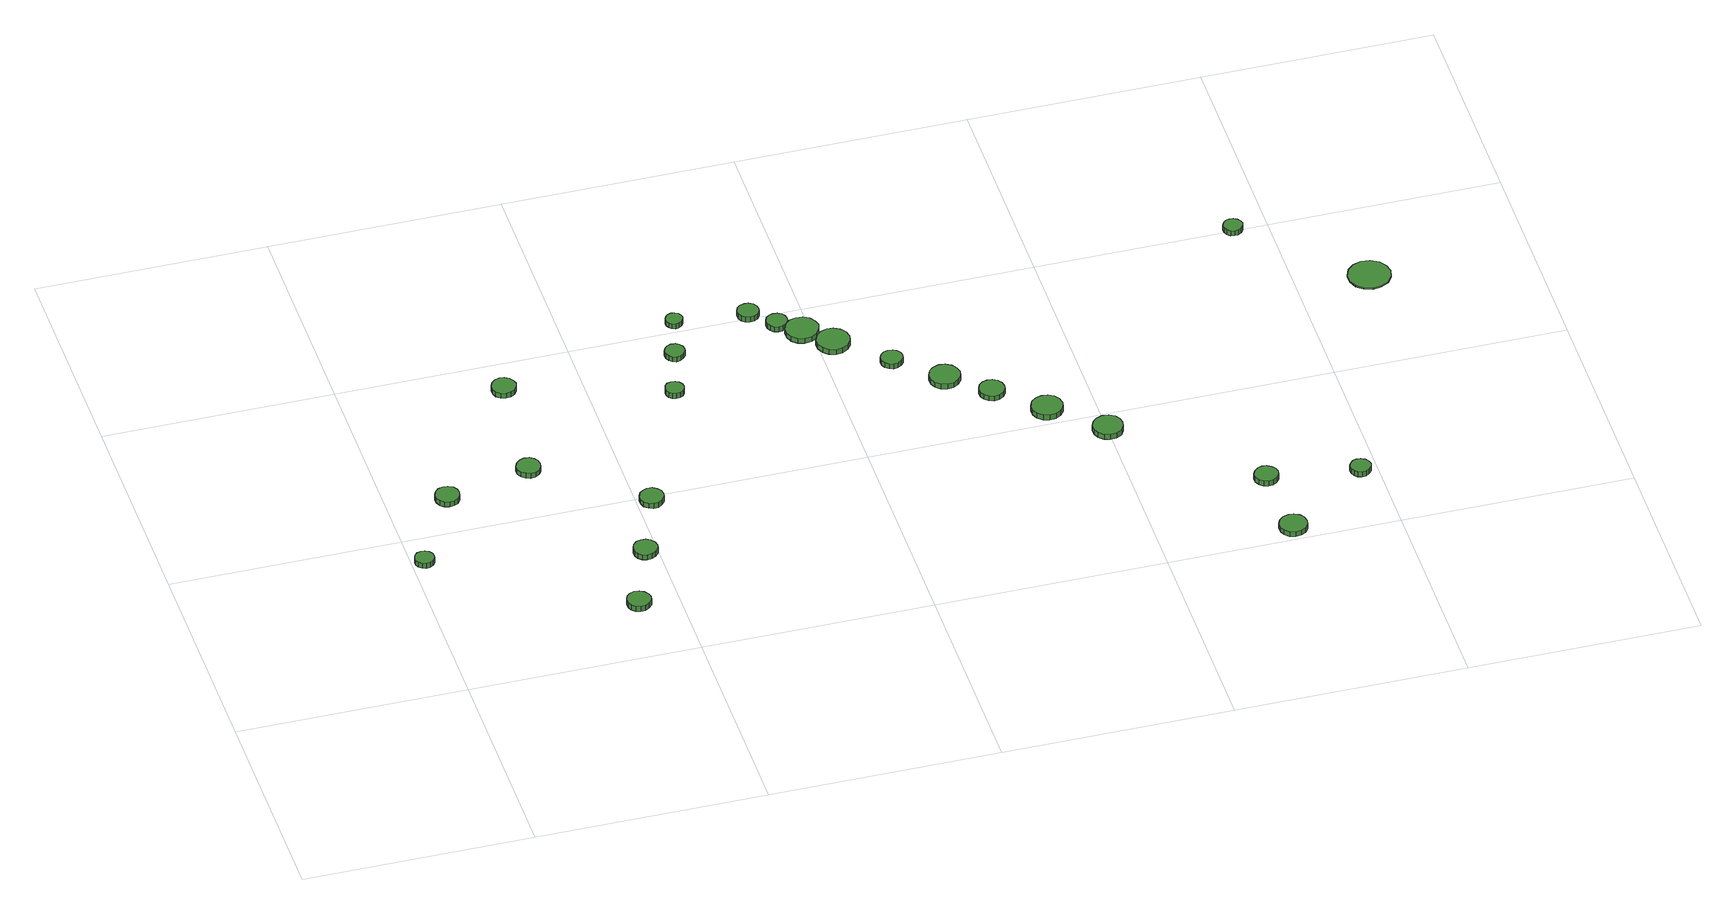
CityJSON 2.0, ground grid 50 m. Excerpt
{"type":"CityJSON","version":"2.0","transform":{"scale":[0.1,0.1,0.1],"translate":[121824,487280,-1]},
"CityObjects":{
"tree1":{"type":"SolitaryVegetationObject","attributes":{"function":"something"},"geometry":[{"type":"MultiSurface","lod":"1","boundaries":[[[0,1,2,3,4,5,6,7,8,9,10,11,12,13,14]],[[15,16,17,18,19,20,21,22,23,24,25,26,27,28,29]],[[0,29,28,1]],[[1,28,27,2]],[[2,27,26,3]],[[3,26,25,4]],[[4,25,24,5]],[[5,24,23,6]],[[6,23,22,7]],[[7,22,21,8]],[[8,21,20,9]],[[9,20,19,10]],[[10,19,18,11]],[[11,18,17,12]],[[12,17,16,13]],[[13,16,15,14]],[[14,15,29,0]]]}]},
"tree2":{"type":"SolitaryVegetationObject","attributes":{"function":"something"},"geometry":[{"type":"MultiSurface","lod":"1","boundaries":[[[30,31,32,33,34,35,36,37,38,39,40,41,42,43,44]],[[45,46,47,48,49,50,51,52,53,54,55,56,57,58,59]],[[30,59,58,31]],[[31,58,57,32]],[[32,57,56,33]],[[33,56,55,34]],[[34,55,54,35]],[[35,54,53,36]],[[36,53,52,37]],[[37,52,51,38]],[[38,51,50,39]],[[39,50,49,40]],[[40,49,48,41]],[[41,48,47,42]],[[42,47,46,43]],[[43,46,45,44]],[[44,45,59,30]]]}]},
"tree3":{"type":"SolitaryVegetationObject","attributes":{"function":"something"},"geometry":[{"type":"MultiSurface","lod":"1","boundaries":[[[60,61,62,63,64,65,66,67,68,69,70,71,72,73,74]],[[75,76,77,78,79,80,81,82,83,84,85,86,87,88,89]],[[60,89,88,61]],[[61,88,87,62]],[[62,87,86,63]],[[63,86,85,64]],[[64,85,84,65]],[[65,84,83,66]],[[66,83,82,67]],[[67,82,81,68]],[[68,81,80,69]],[[69,80,79,70]],[[70,79,78,71]],[[71,78,77,72]],[[72,77,76,73]],[[73,76,75,74]],[[74,75,89,60]]]}]},
"tree4":{"type":"SolitaryVegetationObject","attributes":{"function":"something"},"geometry":[{"type":"MultiSurface","lod":"1","boundaries":[[[90,91,92,93,94,95,96,97,98,99,100,101,102,103,104]],[[105,106,107,108,109,110,111,112,113,114,115,116,117,118,119]],[[90,119,118,91]],[[91,118,117,92]],[[92,117,116,93]],[[93,116,115,94]],[[94,115,114,95]],[[95,114,113,96]],[[96,113,112,97]],[[97,112,111,98]],[[98,111,110,99]],[[99,110,109,100]],[[100,109,108,101]],[[101,108,107,102]],[[102,107,106,103]],[[103,106,105,104]],[[104,105,119,90]]]}]},
"tree5":{"type":"SolitaryVegetationObject","attributes":{"function":"something"},"geometry":[{"type":"MultiSurface","lod":"1","boundaries":[[[120,121,122,123,124,125,126,127,128,129,130,131,132,133,134]],[[135,136,137,138,139,140,141,142,143,144,145,146,147,148,149]],[[120,149,148,121]],[[121,148,147,122]],[[122,147,146,123]],[[123,146,145,124]],[[124,145,144,125]],[[125,144,143,126]],[[126,143,142,127]],[[127,142,141,128]],[[128,141,140,129]],[[129,140,139,130]],[[130,139,138,131]],[[131,138,137,132]],[[132,137,136,133]],[[133,136,135,134]],[[134,135,149,120]]]}]},
"tree6":{"type":"SolitaryVegetationObject","attributes":{"function":"something"},"geometry":[{"type":"MultiSurface","lod":"1","boundaries":[[[150,151,152,153,154,155,156,157,158,159,160,161,162,163,164]],[[165,166,167,168,169,170,171,172,173,174,175,176,177,178,179]],[[150,179,178,151]],[[151,178,177,152]],[[152,177,176,153]],[[153,176,175,154]],[[154,175,174,155]],[[155,174,173,156]],[[156,173,172,157]],[[157,172,171,158]],[[158,171,170,159]],[[159,170,169,160]],[[160,169,168,161]],[[161,168,167,162]],[[162,167,166,163]],[[163,166,165,164]],[[164,165,179,150]]]}]},
"tree7":{"type":"SolitaryVegetationObject","attributes":{"function":"something"},"geometry":[{"type":"MultiSurface","lod":"1","boundaries":[[[180,181,182,183,184,185,186,187,188,189,190,191,192,193,194]],[[195,196,197,198,199,200,201,202,203,204,205,206,207,208,209]],[[180,209,208,181]],[[181,208,207,182]],[[182,207,206,183]],[[183,206,205,184]],[[184,205,204,185]],[[185,204,203,186]],[[186,203,202,187]],[[187,202,201,188]],[[188,201,200,189]],[[189,200,199,190]],[[190,199,198,191]],[[191,198,197,192]],[[192,197,196,193]],[[193,196,195,194]],[[194,195,209,180]]]}]},
"tree8":{"type":"SolitaryVegetationObject","attributes":{"function":"something"},"geometry":[{"type":"MultiSurface","lod":"1","boundaries":[[[210,211,212,213,214,215,216,217,218,219,220,221,222,223,224]],[[225,226,227,228,229,230,231,232,233,234,235,236,237,238,239]],[[210,239,238,211]],[[211,238,237,212]],[[212,237,236,213]],[[213,236,235,214]],[[214,235,234,215]],[[215,234,233,216]],[[216,233,232,217]],[[217,232,231,218]],[[218,231,230,219]],[[219,230,229,220]],[[220,229,228,221]],[[221,228,227,222]],[[222,227,226,223]],[[223,226,225,224]],[[224,225,239,210]]]}]},
"tree9":{"type":"SolitaryVegetationObject","attributes":{"function":"something"},"geometry":[{"type":"MultiSurface","lod":"1","boundaries":[[[240,241,242,243,244,245,246,247,248,249,250,251,252,253,254]],[[255,256,257,258,259,260,261,262,263,264,265,266,267,268,269]],[[240,269,268,241]],[[241,268,267,242]],[[242,267,266,243]],[[243,266,265,244]],[[244,265,264,245]],[[245,264,263,246]],[[246,263,262,247]],[[247,262,261,248]],[[248,261,260,249]],[[249,260,259,250]],[[250,259,258,251]],[[251,258,257,252]],[[252,257,256,253]],[[253,256,255,254]],[[254,255,269,240]]]}]},
"tree10":{"type":"SolitaryVegetationObject","attributes":{"function":"something"},"geometry":[{"type":"MultiSurface","lod":"1","boundaries":[[[270,271,272,273,274,275,276,277,278,279,280,281,282,283,284]],[[285,286,287,288,289,290,291,292,293,294,295,296,297,298,299]],[[270,299,298,271]],[[271,298,297,272]],[[272,297,296,273]],[[273,296,295,274]],[[274,295,294,275]],[[275,294,293,276]],[[276,293,292,277]],[[277,292,291,278]],[[278,291,290,279]],[[279,290,289,280]],[[280,289,288,281]],[[281,288,287,282]],[[282,287,286,283]],[[283,286,285,284]],[[284,285,299,270]]]}]},
"tree11":{"type":"SolitaryVegetationObject","attributes":{"function":"something"},"geometry":[{"type":"MultiSurface","lod":"1","boundaries":[[[300,301,302,303,304,305,306,307,308,309,310,311,312,313,314]],[[315,316,317,318,319,320,321,322,323,324,325,326,327,328,329]],[[300,329,328,301]],[[301,328,327,302]],[[302,327,326,303]],[[303,326,325,304]],[[304,325,324,305]],[[305,324,323,306]],[[306,323,322,307]],[[307,322,321,308]],[[308,321,320,309]],[[309,320,319,310]],[[310,319,318,311]],[[311,318,317,312]],[[312,317,316,313]],[[313,316,315,314]],[[314,315,329,300]]]}]},
"tree12":{"type":"SolitaryVegetationObject","attributes":{"function":"something"},"geometry":[{"type":"MultiSurface","lod":"1","boundaries":[[[330,331,332,333,334,335,336,337,338,339,340,341,342,343,344]],[[345,346,347,348,349,350,351,352,353,354,355,356,357,358,359]],[[330,359,358,331]],[[331,358,357,332]],[[332,357,356,333]],[[333,356,355,334]],[[334,355,354,335]],[[335,354,353,336]],[[336,353,352,337]],[[337,352,351,338]],[[338,351,350,339]],[[339,350,349,340]],[[340,349,348,341]],[[341,348,347,342]],[[342,347,346,343]],[[343,346,345,344]],[[344,345,359,330]]]}]},
"tree13":{"type":"SolitaryVegetationObject","attributes":{"function":"something"},"geometry":[{"type":"MultiSurface","lod":"1","boundaries":[[[360,361,362,363,364,365,366,367,368,369,370,371,372,373,374]],[[375,376,377,378,379,380,381,382,383,384,385,386,387,388,389]],[[360,389,388,361]],[[361,388,387,362]],[[362,387,386,363]],[[363,386,385,364]],[[364,385,384,365]],[[365,384,383,366]],[[366,383,382,367]],[[367,382,381,368]],[[368,381,380,369]],[[369,380,379,370]],[[370,379,378,371]],[[371,378,377,372]],[[372,377,376,373]],[[373,376,375,374]],[[374,375,389,360]]]}]},
"tree14":{"type":"SolitaryVegetationObject","attributes":{"function":"something"},"geometry":[{"type":"MultiSurface","lod":"1","boundaries":[[[390,391,392,393,394,395,396,397,398,399,400,401,402,403,404]],[[405,406,407,408,409,410,411,412,413,414,415,416,417,418,419]],[[390,419,418,391]],[[391,418,417,392]],[[392,417,416,393]],[[393,416,415,394]],[[394,415,414,395]],[[395,414,413,396]],[[396,413,412,397]],[[397,412,411,398]],[[398,411,410,399]],[[399,410,409,400]],[[400,409,408,401]],[[401,408,407,402]],[[402,407,406,403]],[[403,406,405,404]],[[404,405,419,390]]]}]},
"tree15":{"type":"SolitaryVegetationObject","attributes":{"function":"something"},"geometry":[{"type":"MultiSurface","lod":"1","boundaries":[[[420,421,422,423,424,425,426,427,428,429,430,431,432,433,434]],[[435,436,437,438,439,440,441,442,443,444,445,446,447,448,449]],[[420,449,448,421]],[[421,448,447,422]],[[422,447,446,423]],[[423,446,445,424]],[[424,445,444,425]],[[425,444,443,426]],[[426,443,442,427]],[[427,442,441,428]],[[428,441,440,429]],[[429,440,439,430]],[[430,439,438,431]],[[431,438,437,432]],[[432,437,436,433]],[[433,436,435,434]],[[434,435,449,420]]]}]},
"tree16":{"type":"SolitaryVegetationObject","attributes":{"function":"something"},"geometry":[{"type":"MultiSurface","lod":"1","boundaries":[[[450,451,452,453,454,455,456,457,458,459,460,461,462,463,464]],[[465,466,467,468,469,470,471,472,473,474,475,476,477,478,479]],[[450,479,478,451]],[[451,478,477,452]],[[452,477,476,453]],[[453,476,475,454]],[[454,475,474,455]],[[455,474,473,456]],[[456,473,472,457]],[[457,472,471,458]],[[458,471,470,459]],[[459,470,469,460]],[[460,469,468,461]],[[461,468,467,462]],[[462,467,466,463]],[[463,466,465,464]],[[464,465,479,450]]]}]},
"tree17":{"type":"SolitaryVegetationObject","attributes":{"function":"something"},"geometry":[{"type":"MultiSurface","lod":"1","boundaries":[[[480,481,482,483,484,485,486,487,488,489,490,491,492,493,494]],[[495,496,497,498,499,500,501,502,503,504,505,506,507,508,509]],[[480,509,508,481]],[[481,508,507,482]],[[482,507,506,483]],[[483,506,505,484]],[[484,505,504,485]],[[485,504,503,486]],[[486,503,502,487]],[[487,502,501,488]],[[488,501,500,489]],[[489,500,499,490]],[[490,499,498,491]],[[491,498,497,492]],[[492,497,496,493]],[[493,496,495,494]],[[494,495,509,480]]]}]},
"tree18":{"type":"SolitaryVegetationObject","attributes":{"function":"something"},"geometry":[{"type":"MultiSurface","lod":"1","boundaries":[[[510,511,512,513,514,515,516,517,518,519,520,521,522,523,524]],[[525,526,527,528,529,530,531,532,533,534,535,536,537,538,539]],[[510,539,538,511]],[[511,538,537,512]],[[512,537,536,513]],[[513,536,535,514]],[[514,535,534,515]],[[515,534,533,516]],[[516,533,532,517]],[[517,532,531,518]],[[518,531,530,519]],[[519,530,529,520]],[[520,529,528,521]],[[521,528,527,522]],[[522,527,526,523]],[[523,526,525,524]],[[524,525,539,510]]]}]},
"tree19":{"type":"SolitaryVegetationObject","attributes":{"function":"something"},"geometry":[{"type":"MultiSurface","lod":"1","boundaries":[[[540,541,542,543,544,545,546,547,548,549,550,551,552,553,554]],[[555,556,557,558,559,560,561,562,563,564,565,566,567,568,569]],[[540,569,568,541]],[[541,568,567,542]],[[542,567,566,543]],[[543,566,565,544]],[[544,565,564,545]],[[545,564,563,546]],[[546,563,562,547]],[[547,562,561,548]],[[548,561,560,549]],[[549,560,559,550]],[[550,559,558,551]],[[551,558,557,552]],[[552,557,556,553]],[[553,556,555,554]],[[554,555,569,540]]]}]},
"tree20":{"type":"SolitaryVegetationObject","attributes":{"function":"something"},"geometry":[{"type":"MultiSurface","lod":"1","boundaries":[[[570,571,572,573,574,575,576,577,578,579,580,581,582,583,584]],[[585,586,587,588,589,590,591,592,593,594,595,596,597,598,599]],[[570,599,598,571]],[[571,598,597,572]],[[572,597,596,573]],[[573,596,595,574]],[[574,595,594,575]],[[575,594,593,576]],[[576,593,592,577]],[[577,592,591,578]],[[578,591,590,579]],[[579,590,589,580]],[[580,589,588,581]],[[581,588,587,582]],[[582,587,586,583]],[[583,586,585,584]],[[584,585,599,570]]]}]},
"tree21":{"type":"SolitaryVegetationObject","attributes":{"function":"something"},"geometry":[{"type":"MultiSurface","lod":"1","boundaries":[[[600,601,602,603,604,605,606,607,608,609,610,611,612,613,614]],[[615,616,617,618,619,620,621,622,623,624,625,626,627,628,629]],[[600,629,628,601]],[[601,628,627,602]],[[602,627,626,603]],[[603,626,625,604]],[[604,625,624,605]],[[605,624,623,606]],[[606,623,622,607]],[[607,622,621,608]],[[608,621,620,609]],[[609,620,619,610]],[[610,619,618,611]],[[611,618,617,612]],[[612,617,616,613]],[[613,616,615,614]],[[614,615,629,600]]]}]},
"tree22":{"type":"SolitaryVegetationObject","attributes":{"function":"something"},"geometry":[{"type":"MultiSurface","lod":"1","boundaries":[[[630,631,632,633,634,635,636,637,638,639,640,641,642,643,644]],[[645,646,647,648,649,650,651,652,653,654,655,656,657,658,659]],[[630,659,658,631]],[[631,658,657,632]],[[632,657,656,633]],[[633,656,655,634]],[[634,655,654,635]],[[635,654,653,636]],[[636,653,652,637]],[[637,652,651,638]],[[638,651,650,639]],[[639,650,649,640]],[[640,649,648,641]],[[641,648,647,642]],[[642,647,646,643]],[[643,646,645,644]],[[644,645,659,630]]]}]},
"tree23":{"type":"SolitaryVegetationObject","attributes":{"function":"something"},"geometry":[{"type":"MultiSurface","lod":"1","boundaries":[[[660,661,662,663,664,665,666,667,668,669,670,671,672,673,674]],[[675,676,677,678,679,680,681,682,683,684,685,686,687,688,689]],[[660,689,688,661]],[[661,688,687,662]],[[662,687,686,663]],[[663,686,685,664]],[[664,685,684,665]],[[665,684,683,666]],[[666,683,682,667]],[[667,682,681,668]],[[668,681,680,669]],[[669,680,679,670]],[[670,679,678,671]],[[671,678,677,672]],[[672,677,676,673]],[[673,676,675,674]],[[674,675,689,660]]]}]},
"tree24":{"type":"SolitaryVegetationObject","attributes":{"function":"something"},"geometry":[{"type":"MultiSurface","lod":"1","boundaries":[[[690,691,692,693,694,695,696,697,698,699,700,701,702,703,704]],[[705,706,707,708,709,710,711,712,713,714,715,716,717,718,719]],[[690,719,718,691]],[[691,718,717,692]],[[692,717,716,693]],[[693,716,715,694]],[[694,715,714,695]],[[695,714,713,696]],[[696,713,712,697]],[[697,712,711,698]],[[698,711,710,699]],[[699,710,709,700]],[[700,709,708,701]],[[701,708,707,702]],[[702,707,706,703]],[[703,706,705,704]],[[704,705,719,690]]]}]}
},
"vertices":[
[46,416,29],[44,424,29],[39,431,29],[31,436,29],[23,436,29],[15,434,29],[8,428,29],[5,420,29],[5,411,29],[8,404,29],[15,398,29],[23,395,29],[31,396,29],[39,400,29],[44,407,29],[44,407,16],[39,400,16],[31,396,16],[23,395,16],[15,398,16],[8,404,16],[5,411,16],[5,420,16],[8,428,16],[15,434,16],[23,436,16],[31,436,16],[39,431,16],[44,424,16],[46,416,16],
[152,598,31],[150,608,31],[144,617,31],[134,622,31],[124,623,31],[113,620,31],[105,613,31],[101,603,31],[101,592,31],[105,582,31],[113,575,31],[124,572,31],[134,573,31],[144,578,31],[150,587,31],[150,587,18],[144,578,18],[134,573,18],[124,572,18],[113,575,18],[105,582,18],[101,592,18],[101,603,18],[105,613,18],[113,620,18],[124,623,18],[134,622,18],[144,617,18],[150,608,18],[152,598,18],
[438,163,30],[436,173,30],[429,182,30],[420,187,30],[409,189,30],[399,185,30],[391,178,30],[387,168,30],[387,157,30],[391,148,30],[399,140,30],[409,137,30],[420,138,30],[429,144,30],[436,152,30],[436,152,17],[429,144,17],[420,138,17],[409,137,17],[399,140,17],[391,148,17],[387,157,17],[387,168,17],[391,178,17],[399,185,17],[409,189,17],[420,187,17],[429,182,17],[436,173,17],[438,163,17],
[338,642,30],[336,653,30],[330,661,30],[321,667,30],[310,668,30],[300,664,30],[292,657,30],[287,647,30],[287,637,30],[292,627,30],[300,620,30],[310,616,30],[321,617,30],[330,623,30],[336,631,30],[336,631,17],[330,623,17],[321,617,17],[310,616,17],[300,620,17],[292,627,17],[287,637,17],[287,647,17],[292,657,17],[300,664,17],[310,668,17],[321,667,17],[330,661,17],[336,653,17],[338,642,17],
[497,319,31],[495,330,31],[488,339,31],[479,344,31],[468,345,31],[458,342,31],[450,335,31],[446,325,31],[446,314,31],[450,304,31],[458,297,31],[468,294,31],[479,295,31],[488,300,31],[495,309,31],[495,309,18],[488,300,18],[479,295,18],[468,294,18],[458,297,18],[450,304,18],[446,314,18],[446,325,18],[450,335,18],[458,342,18],[468,345,18],[479,344,18],[488,339,18],[495,330,18],[497,319,18],
[362,906,31],[359,916,31],[353,925,31],[343,930,31],[333,932,31],[322,928,31],[314,921,31],[310,911,31],[310,900,31],[314,890,31],[322,883,31],[333,880,31],[343,881,31],[353,886,31],[359,895,31],[359,895,18],[353,886,18],[343,881,18],[333,880,18],[322,883,18],[314,890,18],[310,900,18],[310,911,18],[314,921,18],[322,928,18],[333,932,18],[343,930,18],[353,925,18],[359,916,18],[362,906,18],
[556,478,30],[554,489,30],[547,497,30],[538,503,30],[527,504,30],[517,500,30],[509,493,30],[505,483,30],[505,473,30],[509,463,30],[517,456,30],[527,452,30],[538,453,30],[547,459,30],[554,468,30],[554,468,17],[547,459,17],[538,453,17],[527,452,17],[517,456,17],[509,463,17],[505,473,17],[505,483,17],[509,493,17],[517,500,17],[527,504,17],[538,503,17],[547,497,17],[554,489,17],[556,478,17],
[693,803,30],[691,811,30],[686,818,30],[679,822,30],[670,823,30],[662,821,30],[656,815,30],[653,807,30],[653,799,30],[656,791,30],[662,786,30],[670,783,30],[679,784,30],[686,788,30],[691,795,30],[691,795,17],[686,788,17],[679,784,17],[670,783,17],[662,786,17],[656,791,17],[653,799,17],[653,807,17],[656,815,17],[662,821,17],[670,823,17],[679,822,17],[686,818,17],[691,811,17],[693,803,17],
[727,920,30],[726,928,30],[720,936,30],[713,940,30],[704,941,30],[695,938,30],[689,932,30],[685,924,30],[685,915,30],[689,907,30],[695,901,30],[704,898,30],[713,899,30],[720,904,30],[726,911,30],[726,911,17],[720,904,17],[713,899,17],[704,898,17],[695,901,17],[689,907,17],[685,915,17],[685,924,17],[689,932,17],[695,938,17],[704,941,17],[713,940,17],[720,936,17],[726,928,17],[727,920,17],
[751,1017,32],[749,1025,32],[745,1031,32],[738,1035,32],[731,1036,32],[723,1033,32],[718,1028,32],[715,1021,32],[715,1014,32],[718,1007,32],[723,1002,32],[731,999,32],[738,1000,32],[745,1004,32],[749,1010,32],[749,1010,19],[745,1004,19],[738,1000,19],[731,999,19],[723,1002,19],[718,1007,19],[715,1014,19],[715,1021,19],[718,1028,19],[723,1033,19],[731,1036,19],[738,1035,19],[745,1031,19],[749,1025,19],[751,1017,19],
[910,1002,31],[908,1011,31],[903,1019,31],[894,1024,31],[885,1025,31],[875,1022,31],[868,1016,31],[864,1007,31],[864,997,31],[868,988,31],[875,982,31],[885,979,31],[894,980,31],[903,985,31],[908,993,31],[908,993,18],[903,985,18],[894,980,18],[885,979,18],[875,982,18],[868,988,18],[864,997,18],[864,1007,18],[868,1016,18],[875,1022,18],[885,1025,18],[894,1024,18],[903,1019,18],[908,1011,18],[910,1002,18],
[959,959,27],[957,969,27],[952,976,27],[943,981,27],[934,982,27],[925,979,27],[918,973,27],[914,964,27],[914,955,27],[918,946,27],[925,940,27],[934,937,27],[943,938,27],[952,943,27],[957,950,27],[957,950,14],[952,943,14],[943,938,14],[934,937,14],[925,940,14],[918,946,14],[914,955,14],[914,964,14],[918,973,14],[925,979,14],[934,982,14],[943,981,14],[952,976,14],[957,969,14],[959,959,14],
[1015,919,29],[1011,933,29],[1003,945,29],[990,953,29],[975,954,29],[961,950,29],[950,940,29],[944,926,29],[944,912,29],[950,898,29],[961,888,29],[975,884,29],[990,885,29],[1003,893,29],[1011,905,29],[1011,905,16],[1003,893,16],[990,885,16],[975,884,16],[961,888,16],[950,898,16],[944,912,16],[944,926,16],[950,940,16],[961,950,16],[975,954,16],[990,953,16],[1003,945,16],[1011,933,16],[1015,919,16],
[1066,867,28],[1063,882,28],[1054,894,28],[1041,901,28],[1027,903,28],[1013,898,28],[1002,888,28],[996,875,28],[996,860,28],[1002,847,28],[1013,837,28],[1027,832,28],[1041,834,28],[1054,841,28],[1063,853,28],[1063,853,15],[1054,841,15],[1041,834,15],[1027,832,15],[1013,837,15],[1002,847,15],[996,860,15],[996,875,15],[1002,888,15],[1013,898,15],[1027,903,15],[1041,901,15],[1054,894,15],[1063,882,15],[1066,867,15],
[1155,779,27],[1153,788,27],[1147,796,27],[1139,801,27],[1129,802,27],[1120,799,27],[1112,793,27],[1108,784,27],[1108,774,27],[1112,765,27],[1120,759,27],[1129,756,27],[1139,757,27],[1147,762,27],[1153,769,27],[1153,769,14],[1147,762,14],[1139,757,14],[1129,756,14],[1120,759,14],[1112,765,14],[1108,774,14],[1108,784,14],[1112,793,14],[1120,799,14],[1129,802,14],[1139,801,14],[1147,796,14],[1153,788,14],[1155,779,14],
[1253,694,28],[1250,707,28],[1242,718,28],[1230,725,28],[1217,727,28],[1203,722,28],[1193,713,28],[1188,701,28],[1188,687,28],[1193,674,28],[1203,665,28],[1217,661,28],[1230,662,28],[1242,669,28],[1250,680,28],[1250,680,15],[1242,669,15],[1230,662,15],[1217,661,15],[1203,665,15],[1193,674,15],[1188,687,15],[1188,701,15],[1193,713,15],[1203,722,15],[1217,727,15],[1230,725,15],[1242,718,15],[1250,707,15],[1253,694,15],
[1329,626,26],[1327,638,26],[1320,647,26],[1310,653,26],[1299,654,26],[1288,650,26],[1280,643,26],[1275,632,26],[1275,621,26],[1280,610,26],[1288,603,26],[1299,599,26],[1310,600,26],[1320,606,26],[1327,615,26],[1327,615,14],[1320,606,14],[1310,600,14],[1299,599,14],[1288,603,14],[1280,610,14],[1275,621,14],[1275,632,14],[1280,643,14],[1288,650,14],[1299,654,14],[1310,653,14],[1320,647,14],[1327,638,14],[1329,626,14],
[1429,540,27],[1426,554,27],[1418,565,27],[1406,572,27],[1392,573,27],[1379,569,27],[1368,560,27],[1363,547,27],[1363,533,27],[1368,521,27],[1379,511,27],[1392,507,27],[1406,509,27],[1418,515,27],[1426,527,27],[1426,527,14],[1418,515,14],[1406,509,14],[1392,507,14],[1379,511,14],[1368,521,14],[1363,533,14],[1363,547,14],[1368,560,14],[1379,569,14],[1392,573,14],[1406,572,14],[1418,565,14],[1426,554,14],[1429,540,14],
[1531,445,26],[1528,458,26],[1521,469,26],[1509,476,26],[1495,477,26],[1483,473,26],[1473,464,26],[1467,452,26],[1467,438,26],[1473,426,26],[1483,417,26],[1495,413,26],[1509,414,26],[1521,421,26],[1528,432,26],[1528,432,13],[1521,421,13],[1509,414,13],[1495,413,13],[1483,417,13],[1473,426,13],[1467,438,13],[1467,452,13],[1473,464,13],[1483,473,13],[1495,477,13],[1509,476,13],[1521,469,13],[1528,458,13],[1531,445,13],
[1808,32,26],[1805,45,26],[1798,55,26],[1787,61,26],[1775,62,26],[1763,58,26],[1754,50,26],[1749,39,26],[1749,26,26],[1754,15,26],[1763,6,26],[1775,3,26],[1787,4,26],[1798,10,26],[1805,20,26],[1805,20,14],[1798,10,14],[1787,4,14],[1775,3,14],[1763,6,14],[1754,15,14],[1749,26,14],[1749,39,14],[1754,50,14],[1763,58,14],[1775,62,14],[1787,61,14],[1798,55,14],[1805,45,14],[1808,32,14],
[1794,201,28],[1792,211,28],[1785,219,28],[1776,225,28],[1766,226,28],[1756,223,28],[1748,215,28],[1743,206,28],[1743,195,28],[1748,186,28],[1756,178,28],[1766,175,28],[1776,176,28],[1785,182,28],[1792,190,28],[1792,190,15],[1785,182,15],[1776,176,15],[1766,175,15],[1756,178,15],[1748,186,15],[1743,195,15],[1743,206,15],[1748,215,15],[1756,223,15],[1766,226,15],[1776,225,15],[1785,219,15],[1792,211,15],[1794,201,15],
[1984,170,30],[1982,179,30],[1976,187,30],[1968,191,30],[1959,192,30],[1950,189,30],[1944,183,30],[1940,175,30],[1940,166,30],[1944,157,30],[1950,151,30],[1959,148,30],[1968,149,30],[1976,154,30],[1982,161,30],[1982,161,17],[1976,154,17],[1968,149,17],[1959,148,17],[1950,151,17],[1944,157,17],[1940,166,17],[1940,175,17],[1944,183,17],[1950,189,17],[1959,192,17],[1968,191,17],[1976,187,17],[1982,179,17],[1984,170,17],
[1945,994,31],[1943,1002,31],[1938,1009,31],[1930,1013,31],[1922,1014,31],[1914,1012,31],[1908,1006,31],[1904,998,31],[1904,990,31],[1908,982,31],[1914,976,31],[1922,974,31],[1930,974,31],[1938,979,31],[1943,986,31],[1943,986,18],[1938,979,18],[1930,974,18],[1922,974,18],[1914,976,18],[1908,982,18],[1904,990,18],[1904,998,18],[1908,1006,18],[1914,1012,18],[1922,1014,18],[1930,1013,18],[1938,1009,18],[1943,1002,18],[1945,994,18],
[2202,783,12],[2198,802,12],[2187,817,12],[2170,827,12],[2152,829,12],[2133,823,12],[2119,810,12],[2112,793,12],[2112,774,12],[2119,756,12],[2133,744,12],[2152,738,12],[2170,740,12],[2187,749,12],[2198,765,12],[2198,765,9],[2187,749,9],[2170,740,9],[2152,738,9],[2133,744,9],[2119,756,9],[2112,774,9],[2112,793,9],[2119,810,9],[2133,823,9],[2152,829,9],[2170,827,9],[2187,817,9],[2198,802,9],[2202,783,9]
]}
